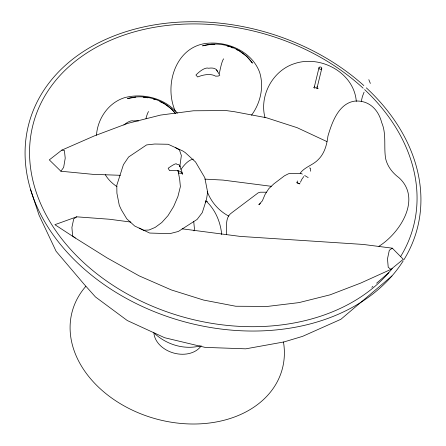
<?xml version="1.0" encoding="UTF-8"?>
<svg xmlns="http://www.w3.org/2000/svg" width="446" height="446" viewBox="0 0 446 446"><rect width="100%" height="100%" fill="white"/><g stroke="black" fill="none" stroke-linecap="round" stroke-linejoin="round"><path stroke-width="0.67" d="M226.356 234.735C227.114 227.382 224.511 217.62 231.809 212.725L258.212 192.823L260.392 192.209L266.608 192.215M179.805 166.659L181.36 155.559L179.42 149.923L175.501 147.643M96.464 135.249C97.635 118.658 108.372 102.786 124.546 97.68C143.094 92.74 164.775 98.304 177.369 113.083M361.299 101.259L362.408 96.531L364.087 92.121M314.447 86.507L319.018 67.658M317.19 87.371L321.733 68.634A1.438 1.154 17.2 0 0 320.061 66.967A1.438 1.154 17.2 0 0 319.336 68.835A1.438 1.154 17.2 0 0 321.728 68.634M193.96 230.877L194.445 228.921L193.742 221.601M297.454 180.948L296.902 182.704L299.929 183.88L296.88 182.771M300.437 182.269L301.864 179.259L303.843 176.493M251.516 115.224C260.442 103.098 264.138 87.165 259.717 72.603C252.531 52.55 230.019 42.102 209.687 43.123C176.248 44.332 163.381 84.5 175.317 111.249M60.896 171.231L63.655 167.406L65.216 158.174L64.402 150.475L61.827 150.118L49.305 159.885L60.896 171.231L92.751 174.325L120.375 175.3M300.197 173.199C304.791 166.86 312.981 165.21 318.215 159.629C324.577 153.474 326.879 144.627 327.938 136.125C331.93 122.516 338.625 103.372 354.721 101.119C368.658 99.949 378.347 109.359 381.653 122.472C386.676 134.073 383.61 146.695 385.651 158.698C387.457 166.464 392.58 173.009 398.919 177.664C422.184 198.738 399.923 233.197 378.916 246.281M371.836 287.291L372.889 286.382M376.58 283.21L388.695 272.774M391.956 275.951L340.872 319.303L302.561 336.368L283.94 341.948L245.779 348.828L205.104 347.389L164.691 337.739L127.288 320.535L95.45 296.941L84.06 284.191L56.112 251.304L39.036 215.117L30.623 189.667M130.834 222.069L109.543 219.248L76.695 216.828L54.886 224.684L75.341 238.03L107.068 257.888L139.169 275.873L171.37 289.945L203.582 300.069L235.705 306.24L267.472 306.419L298.959 302.617L330.068 294.834L360.697 283.082L390.936 269.378L403.279 259.288L392.29 248.177L363.172 244.441L240.177 236.402L182.13 228.82M260.431 203.504L258.803 204.742L262.337 200.867L265.036 194.528L268.726 188.736L273.838 183.869L284.487 175.791L288.562 173.734L290.943 173.422L301.139 173.433L302.316 174.124M76.695 216.828L73.713 218.936L71.901 227.443L72.626 235.94L75.341 238.03M392.29 248.177L389.308 250.284L387.496 258.791L388.221 267.288L390.936 269.378M179.482 165.221L182.626 173.951L182.375 174.124L181.812 173.304L178.707 173.148L177.803 170.35M61.827 150.118L94.452 135.852L127.506 123.442L160.527 115.085L193.413 110.786L226.077 110.558L234.563 111.734L266.284 117.716L297.108 127.673L326.94 141.594M316.571 88.721L318.121 88.397L317.201 88.564M135.79 97.111L127.472 98.611L128.125 98.349C145.056 93.805 164.897 99.491 175.601 113.674M200.287 345.895C184.298 350.038 166.821 344.686 154.784 333.653M214.888 44.377L211.476 44.26L202.523 45.871L203.175 45.609C221.093 40.725 241.866 47.594 252.425 63.098L246.766 56.436L239.825 51.296M143.25 97.234L148.011 97.819M204.987 179.136L223.006 180.089L271.291 186.305M309.446 167.975L310.444 168.175L310.7 171.231M227.125 46.049L229.16 46.535M153.43 99.112L155.464 99.597M230.515 46.858L233.024 48.012M236.157 49.456L239.29 50.9M159.852 101.616L164.24 103.639L171.716 109.175L175.194 113.273M228.826 216.109C218.886 210.969 211.109 201.999 207.223 191.507M139.185 228.084L143.584 230.253L148.997 230.019L155.163 227.404L161.792 222.526L168.014 215.613L173.645 206.515L177.948 196.418L180.379 186.629L179.677 179.309L178.049 170.818M304.663 175.507L308.186 177.58M116.952 186.634C112.314 183.551 108.094 179.543 105.312 174.715M205.69 200.706C215.195 209.302 220.553 221.891 221.701 234.54M313.56 87.31L314.586 88.241M216.622 69.966L219.783 75.207L218.25 76.088L215.552 76.154A20.728 11.217 -27.8 0 0 197.673 76.974L195.945 75.012A20.728 7.459 -53.6 0 1 208.577 68.244A20.728 8.914 -32.8 0 1 217.431 71.75M368.82 79.644L370.364 83.435M265.013 117.66C259.098 95.595 272.813 70.373 294.678 63.555C320.802 54.786 354.102 72.804 356.298 101.359M317.045 86.636A1.438 0.937 13.7 0 1 315.818 87.89A1.438 0.937 13.7 0 1 314.592 86.301M145.953 118.625A24.346 2.916 -82.2 0 1 148.624 111.572M138.466 120.977A20.728 8.914 -32.8 0 0 133.527 120.983A20.728 7.459 -53.6 0 0 123.865 124.997M205.227 202.044A24.346 9.99 -65.4 0 1 207.474 201.464M219.365 73.501A24.346 2.916 -82.2 0 1 223.675 58.833M181.059 169.357A24.346 9.99 -65.4 0 1 193.408 159.166M180.017 166.732A20.728 5.887 -23.2 0 0 176.661 164.223A20.728 2.709 -41 0 0 168.142 168.27L169.619 170.684A20.728 8.686 -21.1 0 1 182.626 173.951M364.627 89.59A196.92 147.258 15.6 0 1 400.636 256.522M392.268 268.481A196.92 147.258 15.6 0 1 112.359 284.922A196.92 147.258 15.6 0 1 76.093 60.634A196.92 147.258 15.6 0 1 363.111 88.174M366.322 87.845A201.163 150.43 15.6 0 1 403.97 259.656M403.234 260.832A201.163 150.43 15.6 0 1 119.885 294.728A201.163 150.43 15.6 0 1 67.837 63.17A201.163 150.43 15.6 0 1 363.841 85.571M283.461 341.982A108.896 81.428 15.6 0 1 155.08 418.649A108.896 81.428 15.6 0 1 85.777 286.393M201.196 345.817A25.316 18.927 15.6 0 1 173.711 353.042A25.316 18.927 15.6 0 1 153.881 332.655M207.635 192.243L206.465 199.474L202.289 212.591L197.132 219.41L178.378 231.446L169.842 233.654L149.694 233.052L134.714 226.038L126.77 218.796L121.396 209.854L119.288 205.35L116.913 193.23L116.791 185.319L123.419 164.68L128.626 156.998L146.589 144.922L154.706 144.019L168.148 144.27L182.86 151.021L185.229 152.588L195.554 161.993L204.775 177.642L207.635 192.243"/></g></svg>
